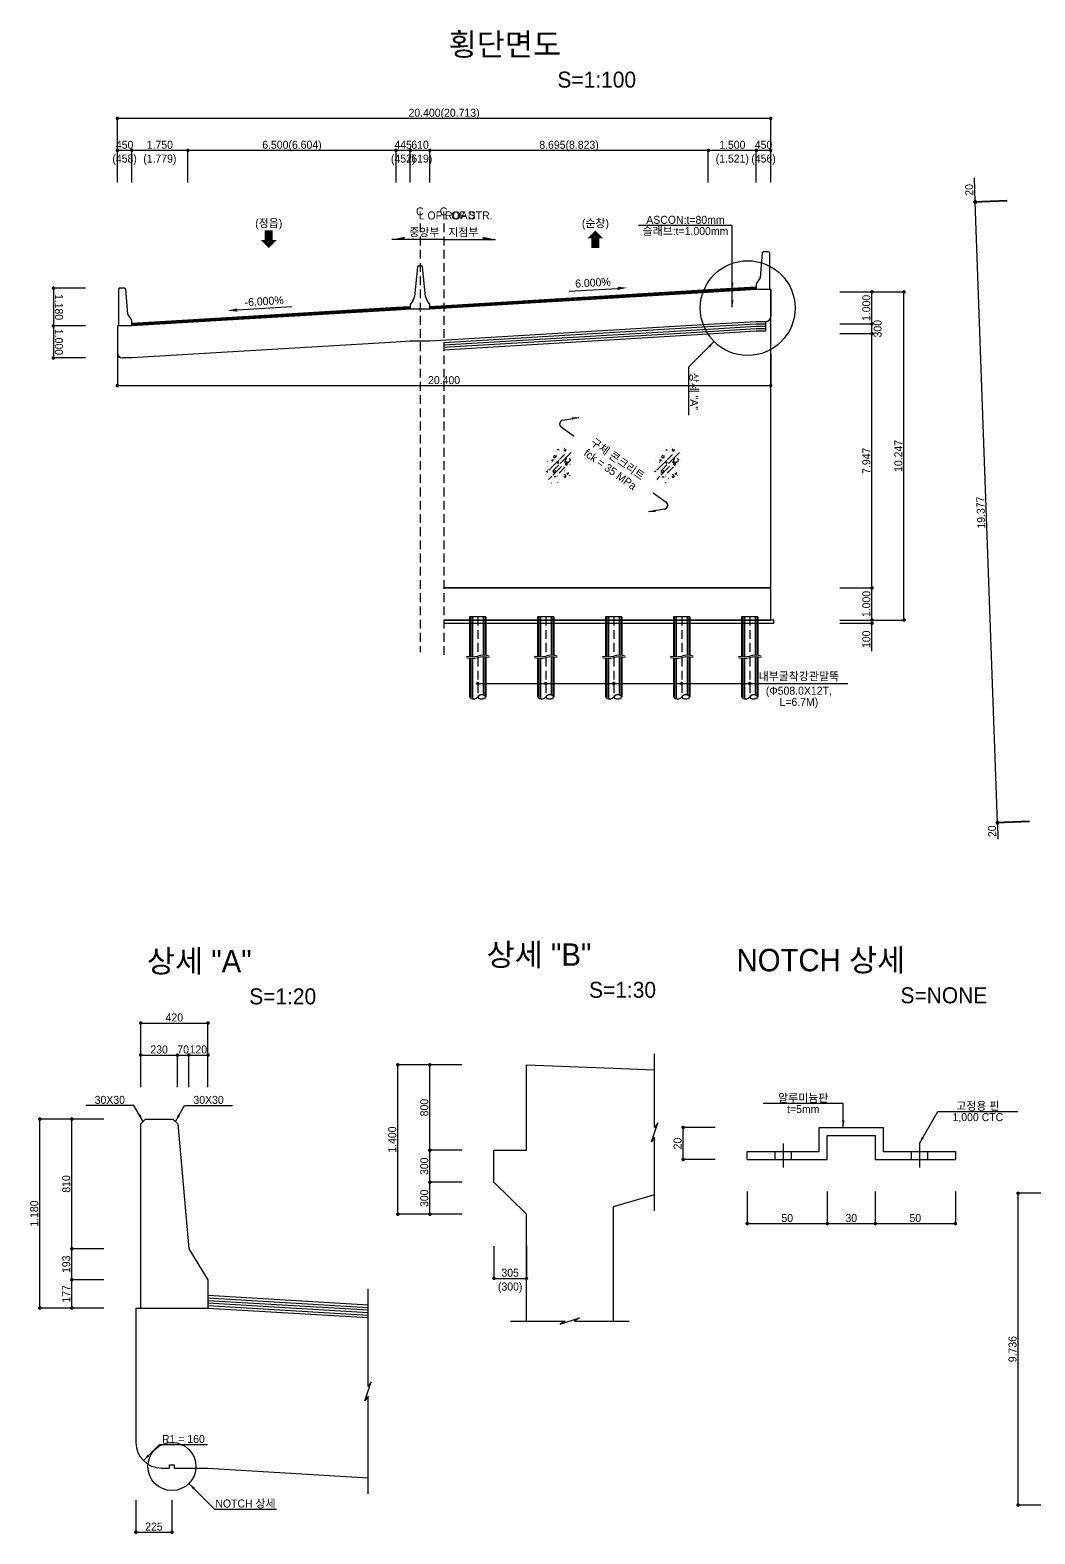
# Model space of a CAD drawing. Extents: x 2629709 to 3675628, y 1179 to 102095.
# Drawn here: x 2629709 to 2661085, y 8000 to 54965 of the extents above; entities that cross this region are included whole.
import ezdxf
from ezdxf.enums import TextEntityAlignment as Align

# ---------------------------------------------------------------- set-up
doc = ezdxf.new("R2010")
doc.units = 0
doc.header["$LTSCALE"] = 550
doc.header["$MEASUREMENT"] = 0
doc.linetypes.add('A-DASHD01', pattern=[0.75, 0.5, -0.25])
doc.layers.get('0').update_dxf_attribs({"linetype": 'CONTINUOUS'})
for name, color, linetype in [('CS-CNTL', 1, 'A-DASHD01'), ('CS-CONC-MAJR', 4, 'CONTINUOUS'), ('CS-CUTL', 1, 'CONTINUOUS'), ('CS-DIML', 1, 'CONTINUOUS'), ('CS-DIMT', 3, 'CONTINUOUS'), ('CS-LEAD', 1, 'CONTINUOUS'), ('CS-MISC', 3, 'CONTINUOUS'), ('CS-PATT', 1, 'CONTINUOUS'), ('CS-SYMB', 3, 'CONTINUOUS'), ('CS-TEXT', 3, 'CONTINUOUS'), ('CZ-TEX1', 6, 'CONTINUOUS'), ('CZ-TEX2', 3, 'CONTINUOUS')]:
    doc.layers.add(name, color=color, linetype=linetype)
doc.styles.add('A_STANDARD', font='Dotum.ttf')

# ---------------------------------------------------------------- blocks, each defined once
blk = doc.blocks.new('CXDIMDT2')
at = {"layer": 'CS-MISC', "const_width": 0.5}
blk.add_lwpolyline([(0.25, 0, 1), (-0.25, 0, 1)], format="xyb", close=True, dxfattribs=at)
blk = doc.blocks.new('CXRECON')
for p, q in [((1.018924, 8.475117), (1.021512, 8.484776)), ((1.021512, 8.484776), (1.024101, 8.494435)), ((1.486342, 9.450894), (1.490568, 9.459957)), ((1.738179, 8.474135), (1.748179, 8.474135)), ((1.801551, 8.174562), (1.81121, 8.17715)), ((1.81121, 8.17715), (1.82087, 8.179738)), ((2.977981, 8.634162), (2.987943, 8.635034)), ((2.987943, 8.635034), (2.997905, 8.635905)), ((4.674451, 7.134424), (4.683514, 7.13865)), ((4.683514, 7.13865), (4.692577, 7.142876)), ((-5.851032, 2.537886), (-5.848444, 2.547545)), ((-5.848444, 2.547545), (-5.845856, 2.557205)), ((-5.751693, 1.416206), (-5.744033, 1.422633)), ((-5.744033, 1.422633), (-5.736372, 1.429061)), ((-5.097763, -2.526468), (-0.41422, 2.157075)), ((-4.619188, 3.411384), (-4.614962, 3.420447)), ((-3.9673, 0.955802), (-3.960229, 0.962874)), ((-3.960229, 0.962874), (-3.953158, 0.969945)), ((-3.38897, 3.374389), (-3.379907, 3.378616)), ((-3.379907, 3.378616), (-3.370844, 3.382842)), ((-1.983404, 6.46133), (-1.982532, 6.471292)), ((-1.982532, 6.471292), (-1.98166, 6.481254)), ((-1.848821, 3.030535), (-1.838821, 3.030535)), ((-1.761395, 2.4861), (-1.757168, 2.495163)), ((-1.757168, 2.495163), (-1.752942, 2.504226)), ((-1.621195, 4.896884), (-1.618607, 4.906543)), ((-1.052663, 0.743846), (-1.050075, 0.753506)), ((-1.050075, 0.753506), (-1.047487, 0.763165)), ((-0.362134, 3.320937), (-0.359546, 3.330596)), ((-0.359546, 3.330596), (-0.356958, 3.340255)), ((-0.141915, 4.592665), (-0.139327, 4.602324)), ((-0.090866, 2.48043), (2.227863, 4.799159)), ((0.328395, 5.898027), (0.330983, 5.907686)), ((0.329102, 0.581558), (5.446292, 5.698747)), ((0.330983, 5.907686), (0.333571, 5.917345)), ((0.892052, 0.381441), (0.900244, 0.387177)), ((0.900244, 0.387177), (0.908435, 0.392913)), ((0.987654, 3.60612), (0.988526, 3.616082)), ((0.988526, 3.616082), (0.989397, 3.626044)), ((1.061643, 5.984746), (1.068714, 5.991817)), ((1.068714, 5.991817), (1.075785, 5.998888)), ((2.227395, 3.129346), (2.233823, 3.137006)), ((2.233823, 3.137006), (2.240251, 3.144666)), ((2.658398, 2.927885), (2.664134, 2.936076)), ((2.664134, 2.936076), (2.66987, 2.944268)), ((2.776041, 5.331488), (2.780267, 5.340551)), ((2.780267, 5.340551), (2.784493, 5.349614)), ((3.958712, 0.75091), (3.959584, 0.760872)), ((3.959584, 0.760872), (3.960455, 0.770834)), ((4.464946, 4.901028), (4.472606, 4.907456)), ((4.472606, 4.907456), (4.480266, 4.913884)), ((4.671555, 0.714504), (4.680618, 0.71873)), ((4.680618, 0.71873), (4.689681, 0.722956)), ((4.866823, 0.04987), (4.876482, 0.052458)), ((4.876482, 0.052458), (4.886141, 0.055047)), ((5.126764, 4.103987), (5.129352, 4.113646)), ((5.129352, 4.113646), (5.13194, 4.123306)), ((5.42648, 2.52751), (5.43148, 2.53617)), ((5.43148, 2.53617), (5.43648, 2.544831)), ((5.817293, 6.681077), (5.819881, 6.690736)), ((5.81934, 1.415999), (5.821928, 1.425658)), ((5.819881, 6.690736), (5.822469, 6.700396)), ((6.444395, 4.892204), (6.446132, 4.902052)), ((6.446132, 4.902052), (6.447868, 4.9119)), ((-7.232091, -2.616294), (-7.229503, -2.606635)), ((-7.229503, -2.606635), (-7.226914, -2.596976)), ((-5.884535, -1.314253), (-5.883664, -1.304291)), ((-5.883664, -1.304291), (-5.882792, -1.294329)), ((-5.600266, -3.544687), (-5.592605, -3.538259)), ((-5.592605, -3.538259), (-5.584945, -3.531831)), ((-5.435821, -2.413065), (-5.425821, -2.413065)), ((-5.138004, -6.887754), (-3.65921, -5.40896)), ((-5.009131, -4.478694), (-5.004905, -4.469631)), ((-5.004905, -4.469631), (-5.000679, -4.460568)), ((-4.247074, -2.392191), (-4.237415, -2.389603)), ((-4.237415, -2.389603), (-4.227755, -2.387015)), ((-4.014372, -0.716292), (-4.011784, -0.706632)), ((-3.600812, -6.011194), (-3.595076, -6.003002)), ((-3.595076, -6.003002), (-3.589341, -5.994811)), ((-3.391865, -3.045531), (-3.382802, -3.041305)), ((-3.382802, -3.041305), (-3.373739, -3.037079)), ((-3.197284, -4.947034), (0.829977, -0.919772)), ((-3.124251, -6.987424), (-3.121663, -6.977765)), ((-3.121663, -6.977765), (-3.119075, -6.968105)), ((-2.913477, -4.169462), (-2.912606, -4.159501)), ((-2.912606, -4.159501), (-2.911734, -4.149539)), ((-2.64301, -2.390554), (-0.408553, -0.156097)), ((-2.433722, -4.410334), (-2.431134, -4.400674)), ((-2.431134, -4.400674), (-2.428546, -4.391015)), ((-1.743193, -1.833244), (-1.740605, -1.823584)), ((-1.740605, -1.823584), (-1.738016, -1.813925)), ((-0.968303, -4.41487), (-0.965715, -4.405211)), ((-0.968303, -5.32863), (-0.965715, -5.318971)), ((-0.849983, -0.317764), (-0.846563, -0.308367)), ((-0.846563, -0.308367), (-0.843143, -0.29897)), ((-0.471696, -1.633306), (-0.46747, -1.624243)), ((-0.46747, -1.624243), (-0.463244, -1.61518)), ((-0.240475, -3.931698), (2.485078, -1.206145)), ((-0.055167, -3.414033), (-0.052579, -3.404374)), ((0.057581, -7.024672), (0.058452, -7.01471)), ((0.058452, -7.01471), (0.059324, -7.004748)), ((0.413558, -6.563172), (0.42352, -6.562301)), ((0.42352, -6.562301), (0.433482, -6.561429)), ((0.818002, -5.752713), (0.822228, -5.74365)), ((0.822228, -5.74365), (0.826454, -5.734586)), ((0.989612, -4.240716), (0.9922, -4.231056)), ((2.362515, -2.944283), (2.371176, -2.939283)), ((2.364647, -6.204373), (2.367235, -6.194714)), ((2.367235, -6.194714), (2.369823, -6.185055)), ((2.371176, -2.939283), (2.379836, -2.934283)), ((3.055176, -3.627283), (3.057764, -3.617624)), ((3.057764, -3.617624), (3.060352, -3.607965)), ((3.745705, -1.050193), (3.748294, -1.040534)), ((3.748294, -1.040534), (3.750882, -1.030875)), ((4.130943, -6.345009), (4.137371, -6.337349)), ((4.137371, -6.337349), (4.143799, -6.329688)), ((4.616373, -0.059865), (4.624034, -0.053437)), ((4.624034, -0.053437), (4.631694, -0.047009)), ((4.668659, -5.705417), (4.677722, -5.70119)), ((4.677722, -5.70119), (4.686785, -5.696964)), ((4.767801, -5.020757), (4.775461, -5.014329)), ((4.775461, -5.014329), (4.783122, -5.007902)), ((5.355437, -2.907325), (5.359663, -2.898262)), ((5.359663, -2.898262), (5.36389, -2.889199)), ((5.38733, -1.102714), (5.389066, -1.092866)), ((5.389066, -1.092866), (5.390802, -1.083018)), ((-5.448838, -8.50558), (-5.441178, -8.499152)), ((-5.441178, -8.499152), (-5.433517, -8.492724)), ((-3.719433, -8.5981), (-3.715207, -8.589037)), ((-3.715207, -8.589037), (-3.710981, -8.579974)), ((-1.284968, -8.392007), (-1.28238, -8.382348)), ((-1.28238, -8.382348), (-1.279791, -8.372688)), ((-0.864949, -8.292944), (-0.855886, -8.288718)), ((-0.855886, -8.288718), (-0.846823, -8.284492))]:
    blk.add_line(p, q)
for points in [[(-0.873262, 6.859953), (-0.855306, 6.965297), (-0.793262, 7.059953), (-0.679376, 7.130771), (-0.553262, 7.139953), (-0.373504, 6.960817), (-0.473262, 6.699953)], [(2.445796, 7.406973), (2.153469, 7.279926), (2.005796, 6.966973), (2.110592, 6.631689), (2.445796, 6.446973), (2.779722, 6.496356), (2.965796, 6.686973), (2.999504, 6.94925), (2.885796, 7.206973)], [(-3.566539, 2.231494), (-3.675179, 2.058975), (-3.686539, 1.911494), (-3.585089, 1.76591), (-3.366539, 1.711494), (-3.157318, 1.806936), (-3.046539, 2.031494), (-3.070589, 2.241918), (-3.166539, 2.351494)], [(-2.277934, 4.28244), (-2.608996, 4.18211), (-2.837934, 4.04244), (-2.897751, 3.68492), (-2.397934, 3.32244), (-1.892488, 3.416346), (-1.637934, 3.84244), (-1.664775, 4.177286), (-1.757934, 4.28244)], [(-0.958798, 1.087352), (-0.983764, 0.869867), (-0.878798, 0.687352), (-0.663467, 0.605766), (-0.438798, 0.687352), (-0.316866, 1.033845), (-0.558798, 1.287352)], [(2.27784, 1.108099), (2.295796, 1.213443), (2.35784, 1.308099), (2.471726, 1.378917), (2.59784, 1.388099), (2.777598, 1.208963), (2.67784, 0.948099)], [(3.381617, 2.837496), (2.787248, 2.439128), (2.661617, 1.797496), (2.853516, 1.434227), (3.261617, 1.157496), (3.957451, 1.105425), (4.661617, 1.477496), (5.071687, 2.035374), (5.061617, 2.317496), (4.875898, 2.52002), (4.421617, 2.757496)], [(2.838332, 0.664018), (2.708987, 0.446206), (2.718332, 0.144018), (2.927255, -0.144373), (3.238332, -0.215982), (3.550919, 0.000506), (3.598332, 0.424018), (3.495334, 0.628576), (3.358332, 0.744018)], [(-6.217461, -3.281), (-6.199506, -3.175657), (-6.137461, -3.081), (-6.023575, -3.010182), (-5.897461, -3.001), (-5.717704, -3.180137), (-5.817461, -3.441)], [(-2.55502, -2.649097), (-2.886081, -2.749427), (-3.11502, -2.889097), (-3.174836, -3.246617), (-2.67502, -3.609097), (-2.169573, -3.515191), (-1.91502, -3.089097), (-1.94186, -2.754251), (-2.03502, -2.649097)], [(-2.430628, -5.868774), (-2.412672, -5.763431), (-2.350628, -5.668774), (-2.236742, -5.597956), (-2.110628, -5.588774), (-1.930871, -5.767911), (-2.030628, -6.028774)], [(2.01089, -5.363698), (2.11122, -5.69476), (2.25089, -5.923698), (2.608411, -5.983515), (2.97089, -5.483698), (2.876985, -4.978252), (2.45089, -4.723698), (2.116045, -4.750538), (2.01089, -4.843698)], [(3.537973, -3.952404), (3.513006, -4.169889), (3.617973, -4.352404), (3.833304, -4.43399), (4.057973, -4.352404), (4.179904, -4.005911), (3.937973, -3.752404)]]:
    blk.add_lwpolyline(points)

msp = doc.modelspace()

# ---------------------------------------------------------------- linework, layer by layer
at = {"layer": 'CS-CNTL', "linetype": 'A-DASHD01'}
for p, q in [((2641886, 48927), (2641886, 35542)), ((2642628, 48927), (2642628, 35442)), ((2643688, 36642), (2643688, 35417)), ((2645811, 36642), (2645811, 35417)), ((2647933, 36642), (2647933, 35417)), ((2650056, 36642), (2650056, 35417)), ((2652181, 36642), (2652181, 35417)), ((2643688, 35417), (2643688, 35417)), ((2643688, 35367), (2643688, 35367)), ((2643688, 35367), (2643688, 34142)), ((2645811, 35417), (2645811, 35417)), ((2645811, 35367), (2645811, 35367)), ((2645811, 35367), (2645811, 34142)), ((2647933, 35417), (2647933, 35417)), ((2647933, 35367), (2647933, 35367)), ((2647933, 35367), (2647933, 34142)), ((2650056, 35417), (2650056, 35417)), ((2650056, 35367), (2650056, 35367)), ((2650056, 35367), (2650056, 34142)), ((2652181, 35417), (2652181, 35417)), ((2652181, 35367), (2652181, 35367)), ((2652181, 35367), (2652181, 34142))]:
    msp.add_line(p, q, dxfattribs=at)
at = {"layer": 'CS-CONC-MAJR'}
for p, q in [((2652573, 48009), (2652506, 47229)), ((2652606, 48039), (2652573, 48009)), ((2652776, 48039), (2652606, 48039)), ((2652806, 48009), (2652776, 48039)), ((2652806, 47229), (2652806, 48009)), ((2641808, 47574), (2641713, 46645)), ((2641937, 47597), (2641834, 47597)), ((2642059, 46645), (2641963, 47574)), ((2652506, 47229), (2652386, 47036)), ((2652386, 47036), (2652386, 46859)), ((2652806, 47036), (2652806, 47229)), ((2652806, 46859), (2652806, 47036)), ((2632496, 46905), (2632466, 46875)), ((2632466, 46875), (2632466, 46095)), ((2632666, 46905), (2632496, 46905)), ((2632698, 46875), (2632666, 46905)), ((2632766, 46095), (2632698, 46875)), ((2641666, 46521), (2641599, 46428)), ((2642172, 46428), (2642106, 46521)), ((2650886, 46849), (2642191, 46327)), ((2650886, 46833), (2642191, 46311)), ((2650886, 46817), (2642191, 46295)), ((2650886, 46801), (2642191, 46279)), ((2650886, 46785), (2642191, 46263)), ((2650886, 46769), (2642191, 46247)), ((2652386, 46939), (2650886, 46849)), ((2652386, 46923), (2650886, 46833)), ((2652386, 46907), (2650886, 46817)), ((2652386, 46891), (2650886, 46801)), ((2652386, 46875), (2650886, 46785)), ((2652386, 46859), (2650886, 46769)), ((2652836, 46859), (2652386, 46859)), ((2652836, 46859), (2652806, 46859)), ((2652836, 46859), (2652836, 46019)), ((2652836, 37542), (2652836, 46859)), ((2632466, 46095), (2632466, 45902)), ((2632886, 45902), (2632766, 46095)), ((2641136, 46300), (2634636, 45910)), ((2641136, 46284), (2634636, 45894)), ((2641136, 46268), (2634636, 45878)), ((2641136, 46252), (2634636, 45862)), ((2641136, 46236), (2634636, 45846)), ((2641136, 46220), (2634636, 45830)), ((2641581, 46327), (2641136, 46300)), ((2641581, 46311), (2641136, 46284)), ((2641581, 46295), (2641136, 46268)), ((2641581, 46279), (2641136, 46252)), ((2641581, 46263), (2641136, 46236)), ((2641581, 46247), (2641136, 46220)), ((2641581, 46370), (2641581, 46247)), ((2641886, 46247), (2641581, 46247)), ((2642191, 46247), (2641886, 46247)), ((2642191, 46247), (2642191, 46370)), ((2632886, 45725), (2632436, 45725)), ((2632436, 45725), (2632436, 44885)), ((2632466, 45902), (2632466, 45725)), ((2634636, 45910), (2632886, 45805)), ((2632886, 45725), (2632886, 45902)), ((2634636, 45894), (2632886, 45789)), ((2634636, 45878), (2632886, 45773)), ((2634636, 45862), (2632886, 45757)), ((2634636, 45846), (2632886, 45741)), ((2634636, 45830), (2632886, 45725)), ((2650886, 45769), (2642191, 45247)), ((2650886, 45694), (2642628, 45198)), ((2650886, 45619), (2642628, 45123)), ((2652386, 45859), (2650886, 45769)), ((2652386, 45784), (2650886, 45694)), ((2652386, 45709), (2650886, 45619)), ((2652386, 45634), (2650886, 45544)), ((2652386, 45559), (2650886, 45469)), ((2652676, 45859), (2652386, 45859)), ((2652671, 45784), (2652386, 45784)), ((2652671, 45709), (2652386, 45709)), ((2652671, 45634), (2652386, 45634)), ((2652671, 45559), (2652386, 45559)), ((2652671, 45859), (2652671, 45559)), ((2641136, 45220), (2634636, 44830)), ((2641581, 45247), (2641136, 45220)), ((2641886, 45247), (2641581, 45247)), ((2642191, 45247), (2641886, 45247)), ((2650886, 45544), (2642628, 45048)), ((2650886, 45469), (2642628, 44973)), ((2632886, 44725), (2632596, 44725)), ((2634636, 44830), (2632886, 44725)), ((2652836, 37542), (2642628, 37542)), ((2642636, 37542), (2652836, 37542)), ((2652836, 36542), (2652836, 37542)), ((2642628, 36542), (2652836, 36542)), ((2642636, 36542), (2642628, 36542)), ((2642628, 36442), (2652937, 36442)), ((2652836, 36542), (2642636, 36542)), ((2652937, 36542), (2652836, 36542)), ((2652937, 36442), (2652937, 36542)), ((2645208, 19982), (2645208, 22649)), ((2645208, 22649), (2647917, 22546)), ((2647917, 22546), (2649208, 22497)), ((2633163, 20805), (2633313, 20955)), ((2633163, 16905), (2633163, 20805)), ((2633313, 20955), (2634163, 20955)), ((2634163, 20955), (2634326, 20806)), ((2634326, 20806), (2634663, 16905)), ((2654351, 20692), (2656351, 20692)), ((2654351, 19942), (2654351, 20692)), ((2656351, 20692), (2656351, 19942)), ((2654601, 20442), (2656101, 20442)), ((2654601, 19692), (2654601, 20442)), ((2656101, 20442), (2656101, 19692)), ((2644192, 18982), (2644192, 19982)), ((2644192, 19982), (2645208, 19982)), ((2652101, 19692), (2652101, 19942)), ((2652101, 19942), (2654351, 19942)), ((2652976, 19692), (2652976, 19942)), ((2653226, 20192), (2653226, 19442)), ((2653476, 19942), (2653476, 19692)), ((2656351, 19942), (2658601, 19942)), ((2657226, 19692), (2657226, 19942)), ((2657476, 20192), (2657476, 19442)), ((2657726, 19942), (2657726, 19692)), ((2658601, 19942), (2658601, 19692)), ((2652101, 19692), (2654601, 19692)), ((2656101, 19692), (2658601, 19692)), ((2645208, 17982), (2644192, 18982)), ((2649208, 18587), (2647917, 18213)), ((2645208, 14649), (2645208, 17982)), ((2647917, 18213), (2647917, 14649)), ((2633163, 15940), (2633163, 16905)), ((2634663, 16905), (2635263, 15940)), ((2633163, 15055), (2633163, 15940)), ((2635263, 15940), (2635263, 15055)), ((2633013, 15055), (2635263, 15055)), ((2633013, 15055), (2633013, 10855)), ((2633013, 15055), (2633163, 15055)), ((2635263, 15455), (2640263, 15155)), ((2635263, 15375), (2640263, 15075)), ((2635263, 15295), (2640263, 14995)), ((2635263, 15215), (2640263, 14915)), ((2635263, 15135), (2640263, 14835)), ((2635263, 15055), (2640263, 14755)), ((2633813, 10055), (2634063, 10055)), ((2634063, 10055), (2634063, 10155)), ((2634063, 10155), (2634213, 10155)), ((2634213, 10155), (2634213, 10055)), ((2634213, 10055), (2635263, 10055)), ((2635263, 10055), (2640263, 9755))]:
    msp.add_line(p, q, dxfattribs=at)
for centre, radius, start, end in [((2641834, 47571), 26, 90, 174.1226), ((2641937, 47571), 26, 5.8774, 90), ((2641454, 46672), 260, 324.4623, 354.1226), ((2642317, 46672), 260, 185.8774, 215.5377), ((2641681, 46370), 100, 144.4623, 180), ((2642091, 46370), 100, 0, 35.5377), ((2652676, 46019), 160, 270, 0), ((2632596, 44885), 160, 180, 270), ((2633813, 10855), 800, 180, 270)]:
    msp.add_arc(centre, radius, start, end, dxfattribs=at)
at = {"layer": 'CS-CUTL'}
for p, q in [((2649208, 20692), (2649208, 22997)), ((2649108, 20242), (2649308, 20842)), ((2649308, 20842), (2649208, 20692)), ((2649208, 20392), (2649108, 20242)), ((2649208, 18087), (2649208, 20392)), ((2640263, 12605), (2640263, 15655)), ((2644708, 14649), (2646412, 14649)), ((2646262, 14549), (2646862, 14749)), ((2646412, 14649), (2646262, 14549)), ((2646862, 14749), (2646712, 14649)), ((2646712, 14649), (2648417, 14649)), ((2640163, 12155), (2640363, 12755)), ((2640363, 12755), (2640263, 12605)), ((2640263, 12305), (2640163, 12155)), ((2640263, 9255), (2640263, 12305))]:
    msp.add_line(p, q, dxfattribs=at)
for centre, start, end in [((2643511, 36048), 254.3364, 285.6636), ((2643511, 35998), 254.3364, 285.6636), ((2643865, 34786), 74.3364, 105.6636), ((2643865, 34736), 74.3364, 105.6636), ((2645634, 36048), 254.3364, 285.6636), ((2645634, 35998), 254.3364, 285.6636), ((2645988, 34786), 74.3364, 105.6636), ((2645988, 34736), 74.3364, 105.6636), ((2647756, 36048), 254.3364, 285.6636), ((2647756, 35998), 254.3364, 285.6636), ((2648110, 34786), 74.3364, 105.6636), ((2648110, 34736), 74.3364, 105.6636), ((2649879, 36048), 254.3364, 285.6636), ((2649879, 35998), 254.3364, 285.6636), ((2650233, 34786), 74.3364, 105.6636), ((2650233, 34736), 74.3364, 105.6636), ((2652004, 36048), 254.3364, 285.6636), ((2652004, 35998), 254.3364, 285.6636), ((2652358, 34786), 74.3364, 105.6636), ((2652358, 34736), 74.3364, 105.6636)]:
    msp.add_arc(centre, 656, start, end, dxfattribs=at)
at = {"layer": 'CS-DIML'}
for p, q in [((2632436, 51209), (2632436, 52259)), ((2652836, 52209), (2632436, 52209)), ((2652836, 51209), (2652836, 52259)), ((2632436, 50209), (2632436, 51259)), ((2632886, 51209), (2632436, 51209)), ((2632886, 50209), (2632886, 51259)), ((2634636, 51209), (2632886, 51209)), ((2634636, 50209), (2634636, 51259)), ((2641136, 51209), (2634636, 51209)), ((2641136, 50209), (2641136, 51259)), ((2641581, 51209), (2641136, 51209)), ((2641581, 50209), (2641581, 51259)), ((2642191, 51209), (2641581, 51209)), ((2642191, 50209), (2642191, 51259)), ((2650886, 51209), (2642191, 51209)), ((2650886, 50209), (2650886, 51259)), ((2652386, 51209), (2650886, 51209)), ((2652386, 50209), (2652386, 51259)), ((2652836, 51209), (2652386, 51209)), ((2652836, 50209), (2652836, 51259)), ((2659221, 49606), (2659194, 50355)), ((2660220, 49642), (2659171, 49604)), ((2660221, 49622), (2659172, 49584)), ((2659222, 49586), (2659221, 49606)), ((2659913, 30221), (2659222, 49586)), ((2651636, 48864), (2648711, 48864)), ((2651636, 46314), (2651636, 48864)), ((2651636, 46854), (2651636, 48864)), ((2642628, 48427), (2641010, 48427)), ((2642628, 48427), (2644245, 48427)), ((2631436, 46905), (2630386, 46905)), ((2630436, 46905), (2630436, 45725)), ((2646538, 46808), (2648055, 46899)), ((2654996, 46789), (2656046, 46789)), ((2655996, 45789), (2655996, 46789)), ((2655996, 46789), (2657046, 46789)), ((2656996, 36542), (2656996, 46789)), ((2637886, 46325), (2636174, 46223)), ((2631436, 45725), (2630386, 45725)), ((2630436, 45725), (2630436, 44725)), ((2654996, 45789), (2656046, 45789)), ((2655996, 45489), (2655996, 45789)), ((2651069, 45235), (2650269, 44435)), ((2654996, 45489), (2656046, 45489)), ((2655996, 37542), (2655996, 45489)), ((2631436, 44725), (2630386, 44725)), ((2632436, 44859), (2632436, 43809)), ((2652836, 44859), (2652836, 43809)), ((2650269, 44435), (2650269, 42935)), ((2652836, 43859), (2632436, 43859)), ((2646348, 42787), (2646841, 42869)), ((2646703, 42271), (2646296, 42561)), ((2649161, 40518), (2649569, 40227)), ((2649517, 40002), (2649024, 39920)), ((2654996, 37542), (2656046, 37542)), ((2655996, 36542), (2655996, 37542)), ((2654996, 36542), (2656046, 36542)), ((2654996, 36442), (2656046, 36442)), ((2655996, 36442), (2655996, 36542)), ((2655996, 36542), (2657046, 36542)), ((2655996, 35567), (2655996, 36442)), ((2643688, 34559), (2655246, 34559)), ((2660913, 30257), (2659864, 30219)), ((2660914, 30237), (2659864, 30199)), ((2659914, 30201), (2659913, 30221)), ((2659914, 30201), (2659932, 29701)), ((2633163, 22955), (2633163, 24005)), ((2633163, 23955), (2635263, 23955)), ((2635263, 22955), (2635263, 24005)), ((2633163, 21955), (2633163, 23005)), ((2633163, 22955), (2634313, 22955)), ((2634313, 21955), (2634313, 23005)), ((2634313, 22955), (2634663, 22955)), ((2634663, 21955), (2634663, 23005)), ((2634663, 22955), (2635263, 22955)), ((2635263, 21955), (2635263, 23005)), ((2642192, 22649), (2641142, 22649)), ((2641192, 17982), (2641192, 22649)), ((2643192, 22649), (2642142, 22649)), ((2642192, 19982), (2642192, 22649)), ((2632949, 21380), (2631449, 21380)), ((2633238, 20880), (2632949, 21380)), ((2634245, 20880), (2634533, 21380)), ((2634533, 21380), (2636033, 21380)), ((2655101, 21442), (2652601, 21442)), ((2655101, 20692), (2655101, 21442)), ((2657476, 20192), (2658053, 21192)), ((2658053, 21192), (2660553, 21192)), ((2631013, 20955), (2629963, 20955)), ((2630013, 15055), (2630013, 20955)), ((2632013, 20955), (2630963, 20955)), ((2631013, 16905), (2631013, 20955)), ((2651101, 20692), (2650051, 20692)), ((2650101, 19692), (2650101, 20692)), ((2643192, 19982), (2642142, 19982)), ((2642192, 18982), (2642192, 19982)), ((2651101, 19692), (2650051, 19692)), ((2643192, 18982), (2642142, 18982)), ((2643192, 18982), (2642142, 18982)), ((2642192, 17982), (2642192, 18982)), ((2642192, 17982), (2642192, 18982)), ((2652101, 18692), (2652101, 17642)), ((2654601, 18692), (2654601, 17642)), ((2656101, 18692), (2656101, 17642)), ((2658601, 18692), (2658601, 17642)), ((2661560, 18639), (2660510, 18639)), ((2660560, 8903), (2660560, 18639)), ((2642192, 17982), (2641142, 17982)), ((2643192, 17982), (2642142, 17982)), ((2643192, 17982), (2642142, 17982)), ((2652101, 17692), (2654601, 17692)), ((2654601, 17692), (2656101, 17692)), ((2656101, 17692), (2658601, 17692)), ((2644192, 16982), (2644192, 15932)), ((2645208, 16982), (2645208, 15932)), ((2632013, 16905), (2630963, 16905)), ((2631013, 15940), (2631013, 16905)), ((2644192, 15982), (2645208, 15982)), ((2632013, 15940), (2630963, 15940)), ((2631013, 15055), (2631013, 15940)), ((2631013, 15055), (2629963, 15055)), ((2632013, 15055), (2630963, 15055)), ((2633247, 10289), (2633747, 10789)), ((2633747, 10789), (2635247, 10789)), ((2634668, 9575), (2635468, 8775)), ((2633013, 9055), (2633013, 8005)), ((2634138, 9055), (2634138, 8005)), ((2635468, 8775), (2637401, 8775)), ((2661560, 8903), (2660510, 8903)), ((2633013, 8055), (2634138, 8055))]:
    msp.add_line(p, q, dxfattribs=at)
for centre, start, end in [((2646368, 42663), 99.5065, 234.5065), ((2649496, 40126), 279.5065, 54.5065)]:
    msp.add_arc(centre, 125, start, end, dxfattribs=at)
for points in [[(2636911, 48409), (2637161, 48159), (2636911, 48409), (2637411, 48409)], [(2637036, 48709), (2637036, 48409), (2637286, 48709), (2637286, 48409)], [(2641410, 48507), (2641410, 48427), (2641410, 48507), (2641010, 48427)], [(2643845, 48507), (2643845, 48427), (2643845, 48507), (2644245, 48427)], [(2647611, 48459), (2647361, 48709), (2647611, 48459), (2647111, 48459)], [(2647486, 48159), (2647486, 48459), (2647236, 48159), (2647236, 48459)], [(2651636, 46854), (2651599, 47074), (2651636, 46854), (2651672, 47074)], [(2648052, 46949), (2648355, 46917), (2648055, 46899), (2648058, 46849)], [(2651636, 46314), (2651599, 46534), (2651636, 46314), (2651672, 46534)], [(2636171, 46272), (2635874, 46205), (2636174, 46223), (2636177, 46173)], [(2651069, 45235), (2650888, 45106), (2651069, 45235), (2650939, 45054)], [(2646841, 42869), (2646618, 42869), (2646841, 42869), (2646630, 42797)], [(2649024, 39920), (2649247, 39920), (2649024, 39920), (2649234, 39992)], [(2633238, 20880), (2633160, 21089), (2633238, 20880), (2633096, 21052)], [(2634245, 20880), (2634386, 21052), (2634245, 20880), (2634323, 21089)], [(2655101, 20692), (2655138, 20912), (2655101, 20692), (2655064, 20912)], [(2657476, 20192), (2657618, 20365), (2657476, 20192), (2657554, 20401)], [(2633247, 10289), (2633429, 10419), (2633247, 10289), (2633377, 10471)], [(2634668, 9575), (2634798, 9393), (2634668, 9575), (2634850, 9445)]]:
    msp.add_solid(points, dxfattribs=at)
at = {"layer": 'CS-LEAD'}
for centre, radius in [((2652116, 46282), 1480), ((2634138, 10105), 750)]:
    msp.add_circle(centre, radius, dxfattribs=at)
at = {"layer": 'CS-PATT'}
for p, q in [((2643442, 36642), (2643442, 35396)), ((2643468, 36642), (2643468, 35394)), ((2643520, 36642), (2643520, 35393)), ((2643856, 36642), (2643856, 35441)), ((2643908, 36642), (2643908, 35440)), ((2643934, 36642), (2643934, 35438)), ((2643442, 35346), (2643442, 35346)), ((2643442, 35346), (2643442, 34132)), ((2643468, 35344), (2643468, 35344)), ((2643468, 35344), (2643468, 34109)), ((2643520, 35343), (2643520, 35343)), ((2643520, 35343), (2643520, 34084)), ((2643856, 35391), (2643856, 34200)), ((2643908, 35390), (2643908, 34175)), ((2643934, 35388), (2643934, 34152))]:
    msp.add_line(p, q, dxfattribs=at)
at = {"layer": 'CS-PATT', "linetype": 'Continuous'}
for p, q in [((2645565, 36642), (2645565, 35396)), ((2645591, 36642), (2645591, 35394)), ((2645643, 36642), (2645643, 35393)), ((2645979, 36642), (2645979, 35441)), ((2646031, 36642), (2646031, 35440)), ((2646057, 36642), (2646057, 35438)), ((2647687, 36642), (2647687, 35396)), ((2647713, 36642), (2647713, 35394)), ((2647765, 36642), (2647765, 35393)), ((2648101, 36642), (2648101, 35441)), ((2648153, 36642), (2648153, 35440)), ((2648179, 36642), (2648179, 35438)), ((2649810, 36642), (2649810, 35396)), ((2649836, 36642), (2649836, 35394)), ((2649888, 36642), (2649888, 35393)), ((2650224, 36642), (2650224, 35441)), ((2650276, 36642), (2650276, 35440)), ((2650302, 36642), (2650302, 35438)), ((2651935, 36642), (2651935, 35396)), ((2651961, 36642), (2651961, 35394)), ((2652013, 36642), (2652013, 35393)), ((2652349, 36642), (2652349, 35441)), ((2652401, 36642), (2652401, 35440)), ((2652427, 36642), (2652427, 35438)), ((2645565, 35346), (2645565, 35346)), ((2645565, 35346), (2645565, 34132)), ((2645591, 35344), (2645591, 35344)), ((2645591, 35344), (2645591, 34109)), ((2645643, 35343), (2645643, 35343)), ((2645643, 35343), (2645643, 34084)), ((2645979, 35391), (2645979, 34200)), ((2646031, 35390), (2646031, 34175)), ((2646057, 35388), (2646057, 34152)), ((2647687, 35346), (2647687, 35346)), ((2647687, 35346), (2647687, 34132)), ((2647713, 35344), (2647713, 35344)), ((2647713, 35344), (2647713, 34109)), ((2647765, 35343), (2647765, 35343)), ((2647765, 35343), (2647765, 34084)), ((2648101, 35391), (2648101, 34200)), ((2648153, 35390), (2648153, 34175)), ((2648179, 35388), (2648179, 34152)), ((2649810, 35346), (2649810, 35346)), ((2649810, 35346), (2649810, 34132)), ((2649836, 35344), (2649836, 35344)), ((2649836, 35344), (2649836, 34109)), ((2649888, 35343), (2649888, 35343)), ((2649888, 35343), (2649888, 34084)), ((2650224, 35391), (2650224, 34200)), ((2650276, 35390), (2650276, 34175)), ((2650302, 35388), (2650302, 34152)), ((2651935, 35346), (2651935, 35346)), ((2651935, 35346), (2651935, 34132)), ((2651961, 35344), (2651961, 35344)), ((2651961, 35344), (2651961, 34109)), ((2652013, 35343), (2652013, 35343)), ((2652013, 35343), (2652013, 34084)), ((2652349, 35391), (2652349, 34200)), ((2652401, 35390), (2652401, 34175)), ((2652427, 35388), (2652427, 34152))]:
    msp.add_line(p, q, dxfattribs=at)
at = {"layer": 'CS-SYMB'}
for p, q in [((2643434, 36642), (2643434, 35397)), ((2643942, 36642), (2643434, 36642)), ((2643942, 36642), (2643942, 35437)), ((2645557, 36642), (2645557, 35397)), ((2646065, 36642), (2645557, 36642)), ((2646065, 36642), (2646065, 35437)), ((2647679, 36642), (2647679, 35397)), ((2648187, 36642), (2647679, 36642)), ((2648187, 36642), (2648187, 35437)), ((2649802, 36642), (2649802, 35397)), ((2650310, 36642), (2649802, 36642)), ((2650310, 36642), (2650310, 35437)), ((2651927, 36642), (2651927, 35397)), ((2652435, 36642), (2651927, 36642)), ((2652435, 36642), (2652435, 35437)), ((2643434, 35347), (2643434, 35347)), ((2643434, 35347), (2643434, 34142)), ((2643942, 35387), (2643942, 34142)), ((2645557, 35347), (2645557, 35347)), ((2645557, 35347), (2645557, 34142)), ((2646065, 35387), (2646065, 34142)), ((2647679, 35347), (2647679, 35347)), ((2647679, 35347), (2647679, 34142)), ((2648187, 35387), (2648187, 34142)), ((2649802, 35347), (2649802, 35347)), ((2649802, 35347), (2649802, 34142)), ((2650310, 35387), (2650310, 34142)), ((2651927, 35347), (2651927, 35347)), ((2651927, 35347), (2651927, 34142)), ((2652435, 35387), (2652435, 34142))]:
    msp.add_line(p, q, dxfattribs=at)
for centre, start, end in [((2643561, 34237), 216.8699, 323.1301), ((2643815, 34047), 36.8699, 143.1301), ((2643815, 34237), 216.8699, 323.1301), ((2645684, 34237), 216.8699, 323.1301), ((2645938, 34047), 36.8699, 143.1301), ((2645938, 34237), 216.8699, 323.1301), ((2647806, 34237), 216.8699, 323.1301), ((2648060, 34047), 36.8699, 143.1301), ((2648060, 34237), 216.8699, 323.1301), ((2649929, 34237), 216.8699, 323.1301), ((2650183, 34047), 36.8699, 143.1301), ((2650183, 34237), 216.8699, 323.1301), ((2652054, 34237), 216.8699, 323.1301), ((2652308, 34047), 36.8699, 143.1301), ((2652308, 34237), 216.8699, 323.1301)]:
    msp.add_arc(centre, 159, start, end, dxfattribs=at)

# ---------------------------------------------------------------- block references
at = {"layer": 'CS-SYMB', "xscale": 110, "yscale": 110, "zscale": 110}
for p, rotation in [((2632436, 52209), 89.99999999999999), ((2652836, 52209), 89.99999999999999), ((2632436, 51209), 89.99999999999999), ((2632886, 51209), 89.99999999999999), ((2632886, 51209), 89.99999999999999), ((2634636, 51209), 89.99999999999999), ((2634636, 51209), 89.99999999999999), ((2641136, 51209), 89.99999999999999), ((2641136, 51209), 89.99999999999999), ((2641581, 51209), 89.99999999999999), ((2641581, 51209), 89.99999999999999), ((2642191, 51209), 89.99999999999999), ((2642191, 51209), 89.99999999999999), ((2650886, 51209), 89.99999999999999), ((2650886, 51209), 89.99999999999999), ((2652386, 51209), 89.99999999999999), ((2652386, 51209), 89.99999999999999), ((2652836, 51209), 89.99999999999999), ((2659221, 49606), 92.046278), ((2659221, 49606), 92.046278), ((2659222, 49586), 92.046278), ((2659222, 49586), 92.046278), ((2655996, 46789), 89.99999999999999), ((2656996, 46789), 89.99999999999999), ((2655996, 45789), 89.99999999999999), ((2655996, 45789), 89.99999999999999), ((2655996, 45489), 89.99999999999999), ((2655996, 45489), 89.99999999999999), ((2632436, 43859), 89.99999999999999), ((2652836, 43859), 89.99999999999999), ((2655996, 37542), 89.99999999999999), ((2655996, 37542), 89.99999999999999), ((2655996, 36542), 89.99999999999999), ((2655996, 36542), 89.99999999999999), ((2655996, 36442), 89.99999999999999), ((2656996, 36542), 89.99999999999999), ((2659913, 30221), 92.046278), ((2659913, 30221), 92.046278), ((2659914, 30201), 92.046278), ((2633163, 23955), 90), ((2635263, 23955), 90), ((2633163, 22955), 90), ((2634313, 22955), 90), ((2634313, 22955), 90), ((2634663, 22955), 90), ((2634663, 22955), 90), ((2635263, 22955), 90), ((2641192, 22649), 90), ((2642192, 22649), 90), ((2630013, 20955), 90), ((2631013, 20955), 90), ((2650101, 20692), 90), ((2642192, 19982), 90), ((2642192, 19982), 90), ((2650101, 19692), 90), ((2642192, 18982), 90), ((2642192, 18982), 90), ((2642192, 18982), 90), ((2660560, 18639), 90), ((2641192, 17982), 90), ((2642192, 17982), 90), ((2642192, 17982), 90), ((2652101, 17692), 90), ((2654601, 17692), 90), ((2654601, 17692), 90), ((2656101, 17692), 90), ((2656101, 17692), 90), ((2658601, 17692), 90), ((2631013, 16905), 90), ((2631013, 16905), 90), ((2631013, 15940), 90), ((2631013, 15940), 90), ((2644192, 15982), 90), ((2645208, 15982), 90), ((2630013, 15055), 90), ((2631013, 15055), 90), ((2660560, 8903), 90), ((2633013, 8055), 90), ((2634138, 8055), 90)]:
    msp.add_blockref('CXDIMDT2', p, dxfattribs=dict(at, rotation=rotation))
at = {"layer": 'CS-SYMB'}
for name, p, xscale, yscale, zscale in [('CXDIMDT2', (2630436, 46905), 110, 110, 110), ('CXDIMDT2', (2630436, 45725), 110, 110, 110), ('CXDIMDT2', (2630436, 45725), 110, 110, 110), ('CXDIMDT2', (2630436, 44725), 110, 110, 110), ('CXRECON', (2646243, 41394), 66.666667, 66.666667, 66.666667), ('CXRECON', (2649621, 41394), 66.666667, 66.666667, 66.666667), ('CXDIMDT2', (2643688, 34559), 110, 110, 110), ('CXDIMDT2', (2645811, 34559), 110, 110, 110), ('CXDIMDT2', (2647933, 34559), 110, 110, 110), ('CXDIMDT2', (2650056, 34559), 110, 110, 110), ('CXDIMDT2', (2652181, 34559), 110, 110, 110)]:
    msp.add_blockref(name, p, dxfattribs=dict(at, xscale=xscale, yscale=yscale, zscale=zscale))

# ---------------------------------------------------------------- texts
at = {"layer": 'CS-DIMT', "style": 'A_STANDARD'}
for s, p in [('20.400(20.713)', (2642636, 52259)), ('450', (2632661, 51259)), ('1.750', (2633761, 51259)), ('6.500(6.604)', (2637886, 51259)), ('445', (2641358, 51259)), ('610', (2641886, 51259)), ('8.695(8.823)', (2646538, 51259)), ('1.500', (2651636, 51259)), ('450', (2652611, 51259)), ('(정읍)', (2637161, 48809)), ('(순창)', (2647361, 48809)), ('ASCON:t=80mm', (2650173, 48914)), ('중앙부', (2642019, 48527)), ('지점부', (2643237, 48527)), ('20.400', (2642636, 43909)), ('내부굴착강관말뚝', (2653714, 34659)), ('(Φ508.0X12T,', (2653714, 34209)), ('L=6.7M)', (2653714, 33859)), ('420', (2634213, 24005)), ('230', (2633738, 23005)), ('70', (2634488, 23005)), ('120', (2634963, 23005)), ('30X30', (2632199, 21430)), ('30X30', (2635283, 21430)), ('알루미늄판', (2653851, 21492)), ('고정용 핀', (2659303, 21242)), ('50', (2653351, 17742)), ('30', (2655351, 17742)), ('50', (2657351, 17742)), ('305', (2644700, 16032)), ('R1 = 160', (2634497, 10839)), ('NOTCH 상세', (2636435, 8825)), ('225', (2633576, 8105))]:
    msp.add_text(s, height=250, dxfattribs=at).set_placement(p, align=Align.CENTER)
for s, p in [('(458)', (2632661, 51078)), ('(1.779)', (2633761, 51078)), ('(452)', (2641358, 51078)), ('(619)', (2641886, 51078)), ('(1.521)', (2651636, 51078)), ('(456)', (2652611, 51078)), ('슬래브:t=1.000mm', (2650173, 48814)), ('t=5mm', (2653851, 21392)), ('1,000 CTC', (2659303, 21142)), ('(300)', (2644700, 15851))]:
    msp.add_text(s, height=250, dxfattribs=at).set_placement(p, align=Align.TOP_CENTER)
for s, rotation, p in [('20', 452.0463, (2659158, 49979)), ('6.000%', 3.4336, (2647291, 46953)), ('1.180', 270, (2630486, 46315)), ('-6.000%', 3.4336, (2637024, 46374)), ('1.000', 90, (2655946, 46289)), ('1.000', 270, (2630486, 45225)), ('상세 "A"', 270, (2650319, 43685)), ('7.947', 90, (2655946, 41515)), ('10.247', 90, (2656946, 41665)), ('19.377', 452.0463, (2659518, 39902)), ('1.000', 90, (2655946, 37042)), ('20', 452.0463, (2659873, 29949)), ('800', 90, (2642142, 21315)), ('1.400', 90, (2641142, 20315)), ('20', 90, (2650051, 20192)), ('300', 90, (2642142, 19482)), ('810', 90, (2630963, 18930)), ('1.180', 90, (2629963, 18005)), ('300', 90, (2642142, 18482)), ('300', 90, (2642142, 18482)), ('193', 90, (2630963, 16422)), ('177', 90, (2630963, 15498)), ('9.736', 90, (2660510, 13771))]:
    msp.add_text(s, height=250, rotation=rotation, dxfattribs=at).set_placement(p, align=Align.CENTER)
msp.add_text('300', height=250, rotation=90, dxfattribs=at).set_placement((2656046, 45639), align=Align.TOP_CENTER)
msp.add_text('100', height=250, rotation=90, dxfattribs=at).set_placement((2655946, 35667))
at = {"layer": 'CS-DIMT', "char_height": 250, "attachment_point": 8, "rotation": 324.5065, "style": 'A_STANDARD'}
for s, insert in [('\\A1;\\A1;fck = 35 MPa ', (2647751, 41140)), ('\\A1;구체 콘크리트', (2647968, 41445))]:
    msp.add_mtext(s, dxfattribs=dict(at, insert=insert))
at = {"layer": 'CS-TEXT', "style": 'A_STANDARD'}
for s, p in [('C', (2641761, 49177)), ('C', (2642503, 49177)), ('L OF ROAD', (2641846, 49052)), ('L OF STR.', (2642588, 49052))]:
    msp.add_text(s, height=250, dxfattribs=at).set_placement(p)
at = {"layer": 'CZ-TEX1', "style": 'A_STANDARD'}
for s, p in [('횡단면도', (2644534, 54168)), ('상세 "A"', (2634991, 25538)), ('상세 "B"', (2645598, 25743)), ('NOTCH 상세', (2654402, 25571))]:
    msp.add_text(s, height=700, dxfattribs=at).set_placement(p, align=Align.CENTER)
at = {"layer": 'CZ-TEX2', "style": 'A_STANDARD'}
for s, p in [('S=1:100', (2646176, 53168)), ('S=1:20', (2636552, 24538)), ('S=1:30', (2647163, 24743)), ('S=NONE', (2656888, 24571))]:
    msp.add_text(s, height=500, dxfattribs=at).set_placement(p)

doc.saveas('drawing.dxf')
